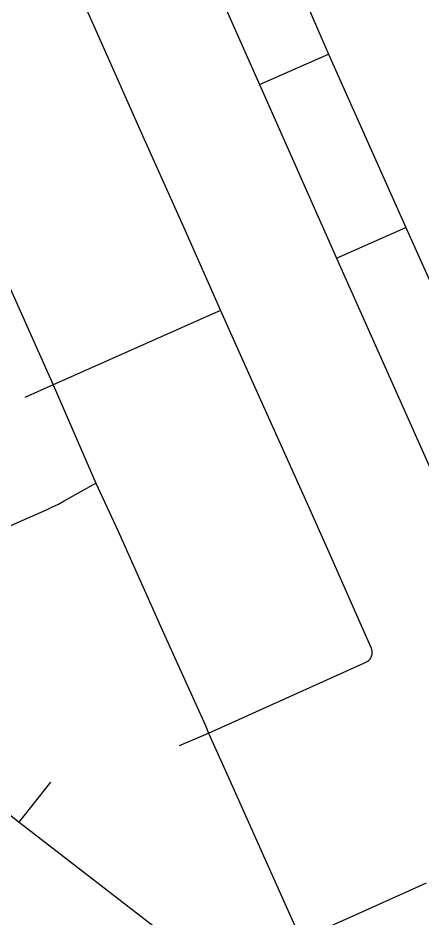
# Model space of a CAD drawing. Header units: inches. Extents: x 326453 to 344102, y 4677180 to 4689621.
# Drawn here: x 335194 to 335754, y 4681434 to 4682680 of the extents above; entities that cross this region are included whole.
import ezdxf

# ---------------------------------------------------------------- set-up
doc = ezdxf.new("R2010")
doc.units = ezdxf.units.IN
doc.header["$MEASUREMENT"] = 0
doc.layers.add('Street_Centreline', color=7, linetype='Continuous')

msp = doc.modelspace()

# ---------------------------------------------------------------- linework, layer by layer
at = {"layer": 'Street_Centreline'}
for p, q in [((335418.1922, 4682837.9267), (335529.1134, 4682587.8512)), ((335529.1134, 4682587.8512), (335624.5835, 4682629.956)), ((335624.5835, 4682629.956), (335731.9821, 4682390.1314)), ((335529.1134, 4682587.8512), (335635.9093, 4682347.6718)), ((335635.9093, 4682347.6718), (335731.9821, 4682390.1314)), ((335731.9821, 4682390.1314), (335838.9934, 4682149.928)), ((335635.9093, 4682347.6718), (335850.7681, 4681865.4345)), ((335475.0638, 4682275.255), (335243.1956, 4682172.2234)), ((335243.1956, 4682172.2234), (335204.0031, 4682154.8081)), ((335243.1956, 4682172.2234), (335302.0561, 4682035.9864)), ((334947.9412, 4681758.3484), (335195.8834, 4681567.0923)), ((335418.0267, 4681673.123), (335458.5464, 4681690.3242)), ((335195.8834, 4681567.0923), (335239.7752, 4681622.2744)), ((335195.8834, 4681567.0923), (335581.4365, 4681269.6866))]:
    msp.add_line(p, q, dxfattribs=at)
for points in [[(335523.7001, 4682861.9516), (335526.1437, 4682853.5843), (335526.7089, 4682851.7597), (335527.3331, 4682849.9544), (335528.0155, 4682848.1704), (335528.7556, 4682846.4095), (335547.9679, 4682803.169), (335569.1248, 4682755.9354), (335597.1944, 4682692.6969), (335624.5835, 4682629.956)], [(335245.0413, 4682798.2839), (335246.922, 4682789.8005), (335247.4069, 4682787.7642), (335247.9552, 4682785.744), (335248.5663, 4682783.7419), (335249.2396, 4682781.7599), (335249.9745, 4682779.7999), (335250.7702, 4682777.8638), (335304.6825, 4682657.533), (335367.0568, 4682517.165), (335425.6231, 4682386.8413), (335475.0638, 4682275.255)], [(335009.142, 4682707.7503), (335009.0097, 4682707.0701), (335008.9006, 4682706.3858), (335008.815, 4682705.6982), (335008.7528, 4682705.008), (335008.7143, 4682704.3162), (335008.6993, 4682703.6234), (335008.7081, 4682702.9305), (335008.7404, 4682702.2383), (335008.7964, 4682701.5477), (335008.8759, 4682700.8593), (335008.9788, 4682700.174), (335009.1051, 4682699.4927), (335009.2545, 4682698.8161), (335009.427, 4682698.1449), (335009.6222, 4682697.4801), (335009.84, 4682696.8223), (335010.0801, 4682696.1723), (335010.3423, 4682695.5309), (335057.8173, 4682584.8127), (335174.1188, 4682326.4226), (335243.1956, 4682172.2234)], [(335475.0638, 4682275.255), (335511.8924, 4682192.6016), (335551.0997, 4682105.4248), (335594.896, 4682007.9438), (335630.6673, 4681928.0795), (335668.2731, 4681843.219), (335682.9347, 4681810.1421), (335683.2084, 4681809.4957), (335683.4602, 4681808.8404), (335683.6899, 4681808.1771), (335683.8973, 4681807.5064), (335684.082, 4681806.8292), (335684.2439, 4681806.1462), (335684.3828, 4681805.4581), (335684.4986, 4681804.7657), (335684.5911, 4681804.0698), (335684.6602, 4681803.3713), (335684.7058, 4681802.6708), (335684.728, 4681801.9691), (335684.7266, 4681801.2671), (335684.7016, 4681800.5656), (335684.6531, 4681799.8653), (335684.5812, 4681799.167), (335684.4859, 4681798.4715), (335684.3673, 4681797.7796), (335684.2256, 4681797.0921)], [(334947.9412, 4681758.3484), (335035.0133, 4681865.1087), (335078.4878, 4681920.3889), (335079.9975, 4681922.2454), (335081.567, 4681924.0515), (335083.1947, 4681925.8054), (335084.8788, 4681927.5052), (335086.6176, 4681929.1491), (335088.4091, 4681930.7353), (335090.2515, 4681932.2621), (335092.1428, 4681933.7279), (335094.0809, 4681935.1312), (335096.0639, 4681936.4704), (335098.0895, 4681937.7441), (335100.1557, 4681938.951), (335102.2602, 4681940.0897), (335104.4007, 4681941.1591), (335192.7197, 4681981.2254), (335233.823, 4681999.3156), (335242.1793, 4682003.1566), (335250.4063, 4682007.2671), (335258.4955, 4682011.6427), (335302.0561, 4682035.9864)], [(335302.0561, 4682035.9864), (335332.5956, 4681970.3745), (335397.9203, 4681824.7661), (335454.1064, 4681700.5158), (335458.5464, 4681690.3242)], [(335458.5464, 4681690.3242), (335673.6169, 4681787.054), (335678.0607, 4681789.179), (335678.4052, 4681789.3511), (335678.7437, 4681789.5349), (335679.0756, 4681789.7301), (335679.4006, 4681789.9367), (335679.7184, 4681790.1542), (335680.0285, 4681790.3826), (335680.3307, 4681790.6214), (335680.6244, 4681790.8704), (335680.9094, 4681791.1294), (335681.1854, 4681791.398), (335681.4521, 4681791.6759), (335681.709, 4681791.9627), (335681.956, 4681792.2582), (335682.1926, 4681792.562), (335682.4188, 4681792.8738), (335682.6341, 4681793.1931), (335682.8383, 4681793.5196), (335683.0312, 4681793.8529), (335683.2126, 4681794.1926), (335683.3822, 4681794.5383), (335683.5399, 4681794.8897), (335683.6855, 4681795.2462), (335683.8187, 4681795.6076), (335683.9395, 4681795.9732), (335684.0476, 4681796.3428), (335684.143, 4681796.7159), (335684.2256, 4681797.0921)], [(335458.5464, 4681690.3242), (335485.8661, 4681628.9829), (335557.9247, 4681467.923), (335586.0917, 4681404.8568)], [(335614.4089, 4681417.3604), (335667.1986, 4681441.0124), (335760.6277, 4681482.8724)]]:
    msp.add_lwpolyline(points, dxfattribs=at)

doc.saveas('drawing.dxf')
